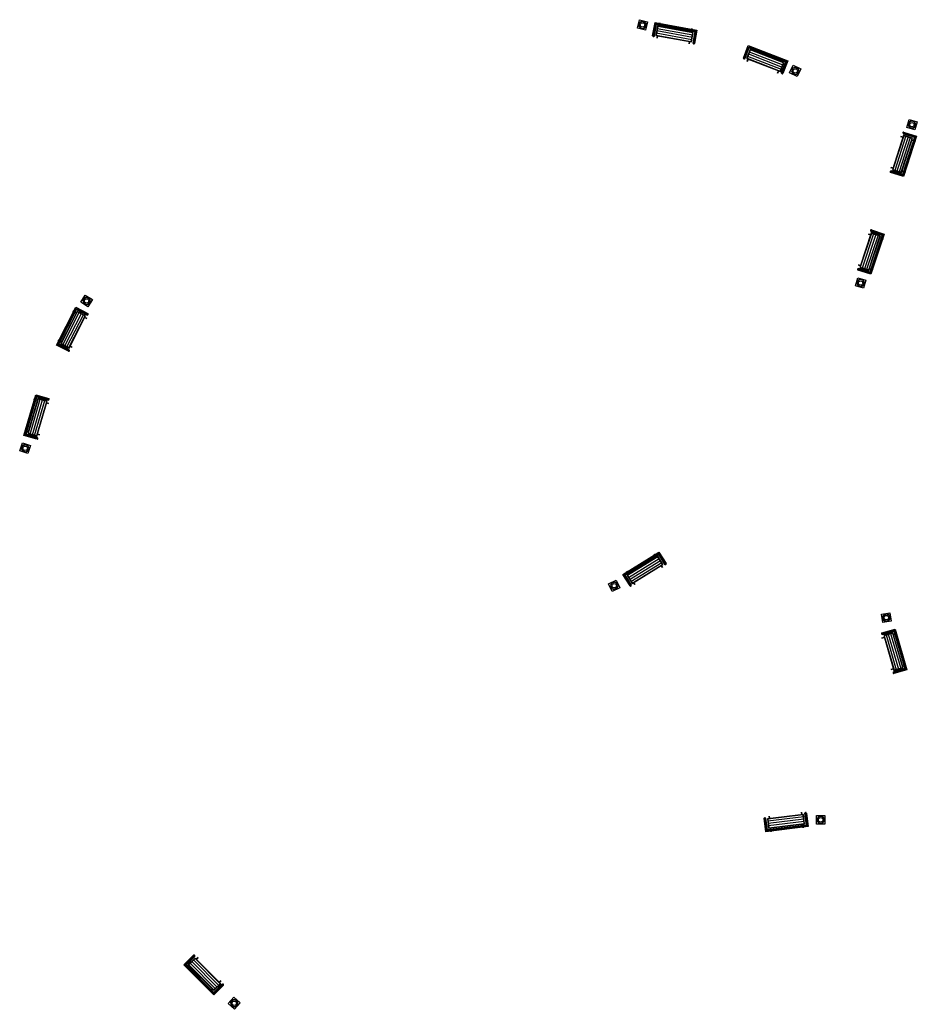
# Model space of a CAD drawing. Extents: x -2918 to -212, y 225 to 5715.
# Drawn here: x -2439.17 to -2396.86, y 556.29 to 602.93 of the extents above; entities that cross this region are included whole.
import ezdxf

# ---------------------------------------------------------------- set-up
doc = ezdxf.new("R2010")
doc.units = 0
doc.layers.add('ДВ_ГП_П_МАФ', color=20, linetype='CONTINUOUS')

# ---------------------------------------------------------------- blocks, each defined once
blk = doc.blocks.new('*U476')
at = {"layer": 'ДВ_ГП_П_МАФ'}
for p, q in [((0.315, -0.202), (0.315, 0.035)), ((0.337, -0.202), (0.337, 0.035)), ((2.444, -0.202), (2.444, 0.035)), ((2.466, -0.202), (2.466, 0.035)), ((0.202, -0.362), (2.578, -0.362)), ((0.202, -0.516), (2.578, -0.516)), ((0.046, -0.891), (0.112, -0.891)), ((0.202, -0.671), (2.578, -0.671)), ((0.315, -0.99), (0.315, -0.83)), ((0.337, -0.99), (0.337, -0.83)), ((2.444, -0.99), (2.444, -0.83)), ((2.466, -0.99), (2.466, -0.83)), ((2.735, -0.891), (2.669, -0.891))]:
    blk.add_line(p, q, dxfattribs=at)
for points in [[(0, -0.891), (0, 0), (2.781, 0), (2.781, -0.891)], [(0.046, -0.891), (0.046, -0.046), (2.735, -0.046), (2.735, -0.891)], [(0.057, -0.891), (0.057, -0.057), (2.723, -0.057), (2.723, -0.891)], [(0.089, -0.891), (0.089, -0.089), (2.692, -0.089), (2.692, -0.891)], [(0.112, -0.891), (0.112, -0.112), (2.669, -0.112), (2.669, -0.891)]]:
    blk.add_lwpolyline(points, dxfattribs=at)
for points in [[(0.202, -0.83), (2.578, -0.83), (2.578, -0.202), (0.202, -0.202)], [(0.225, -0.807), (2.555, -0.807), (2.555, -0.225), (0.225, -0.225)]]:
    blk.add_lwpolyline(points, close=True, dxfattribs=at)
for centre in [(0.045, -0.886), (2.736, -0.886)]:
    blk.add_arc(centre, 0.0449, 187.7438, 352.97462, dxfattribs=at)
blk = doc.blocks.new('УРНА__')
at = {"layer": 'ДВ_ГП_П_МАФ'}
for points in [[(-0.2, -0.2), (-0.2, 0.2), (0.2, 0.2), (0.2, -0.2)], [(-0.069, 0.17), (-0.169, 0.071), (-0.17, -0.069), (-0.071, -0.169), (0.069, -0.17), (0.169, -0.071), (0.17, 0.069), (0.071, 0.169)], [(-0.063, 0.154), (-0.153, 0.064), (-0.154, -0.063), (-0.064, -0.153), (0.063, -0.154), (0.153, -0.064), (0.154, 0.063), (0.064, 0.153)]]:
    blk.add_lwpolyline(points, close=True, dxfattribs=at)
blk.add_circle((0, 0), 0.104, dxfattribs=at)

msp = doc.modelspace()

# ---------------------------------------------------------------- block references
at = {"layer": 'ДВ_ГП_П_МАФ'}
for p, rotation in [((-2409.811, 602.691), 166.6938750558656), ((-2402.606, 600.522), 154.5470188736021), ((-2397.105, 597.985), 73.91408668857171), ((-2399.526, 590.521), 73.91408668857171), ((-2436.025, 589.68), 238.6757113065791), ((-2438.919, 582.735), 250.8225674888427), ((-2411.145, 576.251), 205.1816949009733), ((-2398.313, 574.747), 99.75321404788458), ((-2401.411, 565.219), 0.4578269425980315), ((-2429.06, 556.574), 318.3053296745466)]:
    msp.add_blockref('УРНА__', p, dxfattribs=dict(at, rotation=rotation))
for p, xscale, yscale, zscale, rotation in [((-2409.216, 602.811), 0.7192553719219978, 0.7192553719219978, 0.7192553719219978, 349.6098552325488), ((-2404.821, 601.722), 0.719255371921998, 0.719255371921998, 0.719255371921998, 338.7163930582443), ((-2396.891, 597.445), 0.7192553719219981, 0.7192553719219981, 0.7192553719219981, 252.2106981875432), ((-2398.411, 592.832), 0.719255371921998, 0.719255371921998, 0.719255371921998, 251.5936377031914), ((-2437.445, 587.6), 0.719255371921998, 0.719255371921998, 0.719255371921998, 62.84508549122137), ((-2438.978, 583.339), 0.7192553719219978, 0.7192553719219978, 0.7192553719219978, 73.7385476655258), ((-2410.737, 576.788), 0.719255371921998, 0.719255371921998, 0.719255371921998, 31.75519992866128), ((-2397.904, 574.211), 0.719255371921998, 0.719255371921998, 0.719255371921998, 286.3267190755726), ((-2402.007, 564.901), 0.719255371921998, 0.719255371921998, 0.719255371921998, 187.0313319702861), ((-2430.022, 556.969), 0.719255371921998, 0.719255371921998, 0.719255371921998, 134.8602066815194)]:
    msp.add_blockref('*U476', p, dxfattribs=dict(at, xscale=xscale, yscale=yscale, zscale=zscale, rotation=rotation))

doc.saveas('drawing.dxf')
